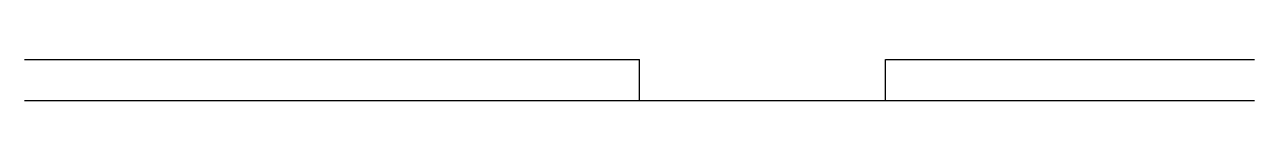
# Model space of a CAD drawing. Header units: millimetres. Extents: x 0 to 6000, y 0 to 200.
import ezdxf

# ---------------------------------------------------------------- set-up
doc = ezdxf.new("R2010")
doc.units = ezdxf.units.MM
doc.layers.add('WALL', color=7, linetype='Continuous')

msp = doc.modelspace()

# ---------------------------------------------------------------- linework, layer by layer
at = {"layer": 'WALL'}
for p, q in [((0, 200), (3000, 200)), ((3000, 0), (3000, 200)), ((4200, 200), (6000, 200)), ((4200, 0), (4200, 200)), ((0, 0), (6000, 0))]:
    msp.add_line(p, q, dxfattribs=at)

doc.saveas('drawing.dxf')
